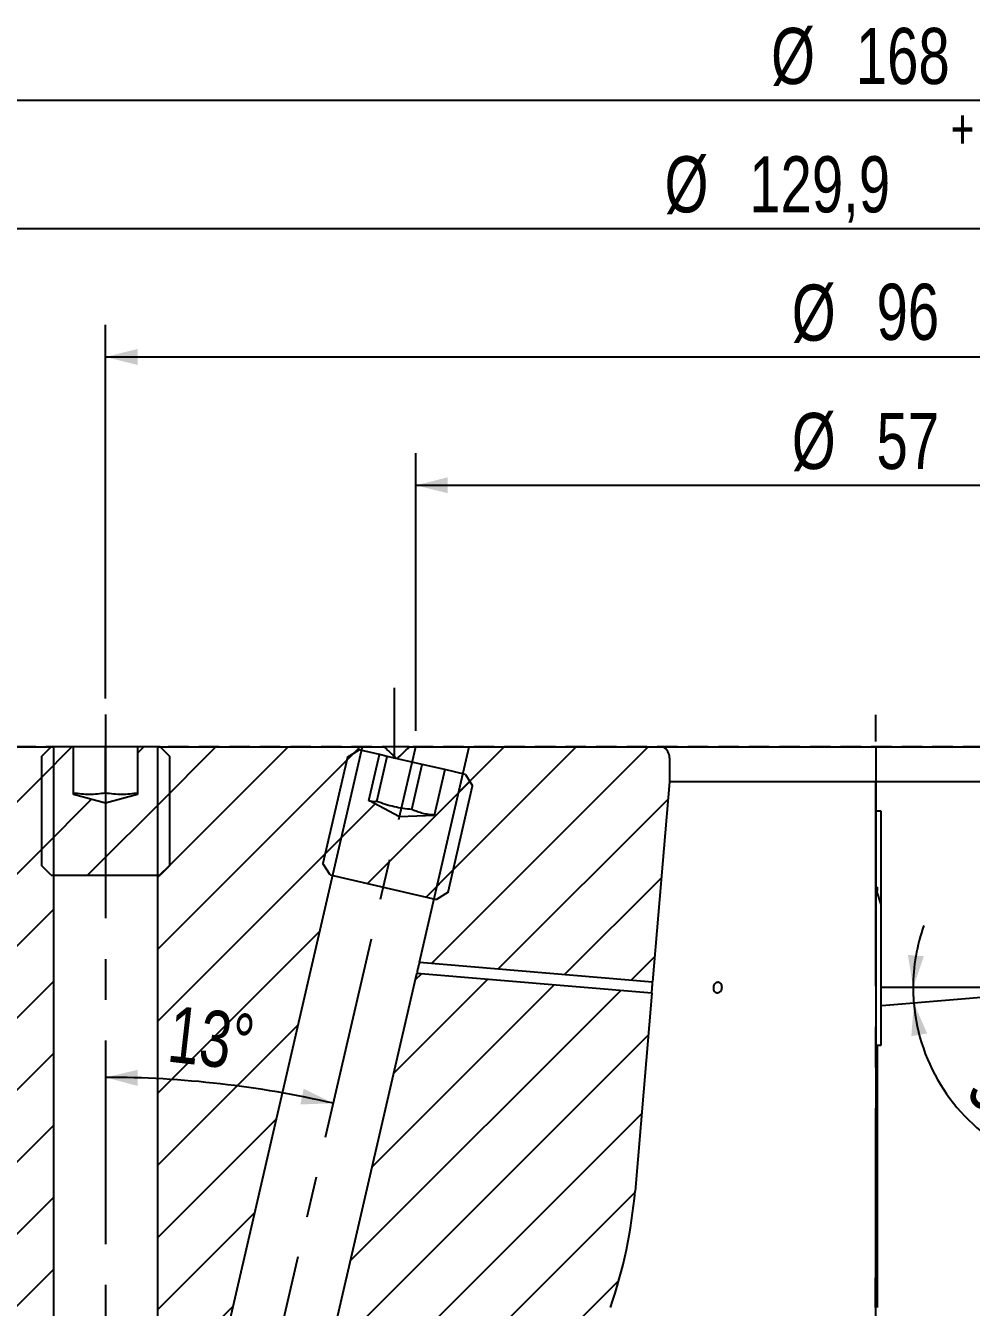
# Model space of a CAD drawing. Header units: millimetres. Extents: x 8 to 862, y 8 to 585.
# Drawn here: x 301.2 to 360.2, y 394.9 to 474.8 of the extents above; entities that cross this region are included whole.
import ezdxf

# ---------------------------------------------------------------- set-up
doc = ezdxf.new("R2010")
doc.units = ezdxf.units.MM
doc.linetypes.add('CENTERX2', pattern=[20.32, 12.7, -2.54, 2.54, -2.54])
doc.linetypes.add('HIDDEN', pattern=[1.905, 1.27, -0.635])
for name, color, linetype in [('CENTERLINE', 4, 'CENTERX2'), ('DIMENSIONS', 2, 'Continuous'), ('HATCH', 3, 'Continuous'), ('HIDDEN', 3, 'HIDDEN')]:
    doc.layers.add(name, color=color, linetype=linetype)
doc.layers.add('OUTLINE', color=7, linetype='Continuous', lineweight=25)
doc.styles.add('SLDTEXTSTYLE0', font='TXT', dxfattribs={"width": 0.75})
doc.dimstyles.new('SLDDIMSTYLE1', dxfattribs={"dimtxt": 3.5, "dimasz": 2, "dimexe": 0, "dimexo": 0.0625, "dimgap": 0.875, "dimtad": 1, "dimdec": 0, "dimrnd": 1e-09, "dimzin": 12, "dimdsep": 46, "dimtxsty": 'SLDTEXTSTYLE0', "dimsah": 1, "dimcen": 0.09, "dimadec": 0, "dimazin": 3, "dimtfac": 1, "dimtdec": 0, "dimtofl": 0, "dimtmove": 0, "dimatfit": 3, "dimfxl": 0, "dimfrac": 2, "dimtolj": 1, "dimtzin": 12, "dimarcsym": 0})
doc.dimstyles.new('SLDDIMSTYLE10', dxfattribs={"dimtxt": 3.5, "dimasz": 2, "dimexe": 0, "dimexo": 0.0625, "dimgap": 0.875, "dimtad": 1, "dimdec": 4, "dimzin": 12, "dimdsep": 46, "dimtxsty": 'SLDTEXTSTYLE0', "dimsah": 1, "dimcen": 0.09, "dimadec": 0, "dimazin": 3, "dimtfac": 1, "dimtdec": 0, "dimtofl": 0, "dimtmove": 0, "dimatfit": 3, "dimfxl": 0, "dimfrac": 2, "dimtolj": 1, "dimtzin": 12, "dimarcsym": 0})
doc.dimstyles.new('SLDDIMSTYLE2', dxfattribs={"dimtxt": 3.5, "dimasz": 2, "dimexe": 0, "dimexo": 0.0625, "dimgap": 0.875, "dimtad": 1, "dimrnd": 1e-09, "dimzin": 12, "dimdsep": 46, "dimtxsty": 'SLDTEXTSTYLE0', "dimsah": 1, "dimcen": 0.09, "dimadec": 0, "dimazin": 3, "dimtfac": 1, "dimtofl": 0, "dimtmove": 0, "dimatfit": 3, "dimfxl": 0, "dimfrac": 2, "dimtolj": 1, "dimtzin": 12, "dimarcsym": 0})
doc.dimstyles.new('SLDDIMSTYLE4', dxfattribs={"dimtxt": 3.5, "dimasz": 2, "dimexe": 0, "dimexo": 0.0625, "dimgap": 0.875, "dimtad": 1, "dimrnd": 1e-09, "dimzin": 12, "dimdsep": 46, "dimtxsty": 'SLDTEXTSTYLE0', "dimsah": 1, "dimcen": 0.09, "dimadec": 0, "dimazin": 3, "dimtol": 1, "dimtp": 0.1, "dimtfac": 1, "dimtofl": 0, "dimtmove": 0, "dimatfit": 3, "dimfxl": 0, "dimfrac": 2, "dimtolj": 1, "dimarcsym": 0})
doc.dimstyles.new('SLDDIMSTYLE8', dxfattribs={"dimtxt": 3.5, "dimasz": 2, "dimexe": 0, "dimexo": 0.0625, "dimgap": 0.875, "dimtad": 1, "dimdec": 4, "dimzin": 12, "dimdsep": 46, "dimtxsty": 'SLDTEXTSTYLE0', "dimsah": 1, "dimcen": 0.09, "dimazin": 3, "dimtfac": 1, "dimtofl": 0, "dimtmove": 0, "dimatfit": 3, "dimfxl": 0, "dimfrac": 2, "dimtolj": 1, "dimtzin": 12, "dimarcsym": 0})

# ---------------------------------------------------------------- blocks, each defined once
blk = doc.blocks.new('_D_1')
at = {"layer": 'DIMENSIONS'}
for p, q in [((325.54, 430.833), (325.54, 448.141)), ((382.878, 430.833), (382.878, 448.141)), ((325.54, 446.141), (382.878, 446.141))]:
    blk.add_line(p, q, dxfattribs=at)
for points in [[(325.54, 446.141), (327.54, 445.641), (327.54, 446.641)], [(382.878, 446.141), (380.878, 446.641), (380.878, 445.641)]]:
    blk.add_solid(points, dxfattribs=at)
at = {"layer": 'DIMENSIONS', "char_height": 3.5, "attachment_point": 1, "style": 'SLDTEXTSTYLE0'}
for s, insert in [('%%c', (348.986, 450.653)), ('57', (354.261, 450.653))]:
    blk.add_mtext(s, dxfattribs=dict(at, insert=insert))
blk = doc.blocks.new('_D_2')
at = {"layer": 'DIMENSIONS'}
for p, q in [((270.209, 427.833), (270.209, 472.141)), ((438.209, 427.833), (438.209, 472.141)), ((270.209, 470.141), (438.209, 470.141))]:
    blk.add_line(p, q, dxfattribs=at)
for points in [[(270.209, 470.141), (272.209, 469.641), (272.209, 470.641)], [(438.209, 470.141), (436.209, 470.641), (436.209, 469.641)]]:
    blk.add_solid(points, dxfattribs=at)
at = {"layer": 'DIMENSIONS', "char_height": 3.5, "attachment_point": 1, "style": 'SLDTEXTSTYLE0'}
for s, insert in [('%%c', (347.693, 474.653)), ('168', (352.967, 474.653))]:
    blk.add_mtext(s, dxfattribs=dict(at, insert=insert))
blk = doc.blocks.new('_D_11')
at = {"layer": 'DIMENSIONS'}
for p, q in [((306.209, 432.851), (306.209, 456.141)), ((402.209, 430.833), (402.209, 456.141)), ((306.209, 454.141), (402.209, 454.141))]:
    blk.add_line(p, q, dxfattribs=at)
for points in [[(306.209, 454.141), (308.209, 453.641), (308.209, 454.641)], [(402.209, 454.141), (400.209, 454.641), (400.209, 453.641)]]:
    blk.add_solid(points, dxfattribs=at)
at = {"layer": 'DIMENSIONS', "char_height": 3.5, "attachment_point": 1, "style": 'SLDTEXTSTYLE0'}
for s, insert in [('%%c', (348.984, 458.653)), ('96', (354.262, 458.706))]:
    blk.add_mtext(s, dxfattribs=dict(at, insert=insert))
blk = doc.blocks.new('_D_12')
at = {"layer": 'DIMENSIONS'}
blk.add_arc((306.209, 346.101), 63.133, 77, 90, dxfattribs=at)
for points in [[(306.209, 409.234), (308.201, 408.702), (308.217, 409.702)], [(320.411, 407.616), (318.56, 408.524), (318.35, 407.546)]]:
    blk.add_solid(points, dxfattribs=at)
at = {"layer": 'DIMENSIONS', "insert": (310.37, 413.709), "char_height": 3.5, "attachment_point": 1, "rotation": 353.5, "style": 'SLDTEXTSTYLE0'}
blk.add_mtext('13°', dxfattribs=at)
blk = doc.blocks.new('_D_19')
at = {"layer": 'DIMENSIONS'}
for p, q in [((361.323, 414.833), (354.545, 414.833)), ((367.143, 414.749), (354.593, 413.691))]:
    blk.add_line(p, q, dxfattribs=at)
for start, end in [(160.49854, 180), (180, 184.81942), (184.81942, 241.41227)]:
    blk.add_arc((368.139, 414.833), 11.595, start, end, dxfattribs=at)
for points in [[(356.545, 414.833), (357.213, 416.783), (356.217, 416.869)], [(356.586, 413.859), (356.43, 411.804), (357.416, 411.972)]]:
    blk.add_solid(points, dxfattribs=at)
at = {"layer": 'DIMENSIONS', "insert": (361.919, 410.779), "char_height": 3.5, "attachment_point": 1, "rotation": 320.54282, "style": 'SLDTEXTSTYLE0'}
blk.add_mtext('5°', dxfattribs=at)
blk = doc.blocks.new('_D_29')
at = {"layer": 'DIMENSIONS'}
for p, q in [((289.259, 411.833), (289.259, 464.141)), ((419.159, 411.833), (419.159, 464.141)), ((289.259, 462.141), (419.159, 462.141))]:
    blk.add_line(p, q, dxfattribs=at)
for points in [[(289.259, 462.141), (291.259, 461.641), (291.259, 462.641)], [(419.159, 462.141), (417.159, 462.641), (417.159, 461.641)]]:
    blk.add_solid(points, dxfattribs=at)
at = {"layer": 'DIMENSIONS', "attachment_point": 1, "style": 'SLDTEXTSTYLE0'}
for s, insert, char_height in [('+', (358.885, 469.609), 2.5), ('0,10', (360.903, 469.609), 2.5), ('%%c', (341.054, 466.653), 3.5), ('129,9', (346.328, 466.653), 3.5), ('0', (360.903, 465.641), 2.5)]:
    blk.add_mtext(s, dxfattribs=dict(at, insert=insert, char_height=char_height))

msp = doc.modelspace()

# ---------------------------------------------------------------- hatches: boundary and pattern name
at = {"layer": 'HATCH'}
h = msp.add_hatch(dxfattribs=at)
h.set_pattern_fill('ANSI31', color=256, angle=3e-322, style=0)
edge = h.paths.add_edge_path(flags=0)
edge.add_line((289.25884, 346.13342), (279.08752, 335.9621))
edge.add_arc((281.20884, 333.84078), 3, 135, 180)
edge.add_line((278.20884, 333.84078), (278.20884, 284.73342))
edge.add_line((278.20884, 284.73342), (284.05884, 284.73342))
edge.add_line((284.05884, 284.73342), (284.05884, 278.53342))
edge.add_line((284.05884, 278.53342), (297.05884, 278.53342))
edge.add_line((297.05884, 278.53342), (299.10177, 275.13342))
edge.add_line((299.10177, 275.13342), (297.05884, 271.73342))
edge.add_line((297.05884, 271.73342), (284.05884, 271.73342))
edge.add_line((284.05884, 271.73342), (284.05884, 204.63342))
edge.add_line((284.05884, 204.63342), (278.20884, 204.63342))
edge.add_line((278.20884, 204.63342), (278.20884, 176.08726))
edge.add_arc((281.20884, 176.08726), 3, 180, 270)
edge.add_line((281.20884, 173.08726), (302.95884, 173.08726))
edge.add_line((302.95884, 173.08726), (302.95884, 429.83342))
edge.add_line((302.95884, 429.83342), (289.25884, 429.83342))
edge.add_line((289.25884, 429.83342), (289.25884, 410.83342))
edge.add_line((289.25884, 410.83342), (289.25884, 346.13342))
h = msp.add_hatch(dxfattribs=at)
h.set_pattern_fill('ANSI31', color=256, style=0)
h.paths.add_polyline_path([(310.20884, 422.43342), (310.20884, 429.23342), (309.60884, 429.83342), (308.20884, 429.83342), (308.20884, 426.86932), (306.20884, 426.33342), (304.20884, 426.86932), (304.20884, 429.83342), (302.80884, 429.83342), (302.20884, 429.23342), (302.20884, 422.43342), (302.80884, 421.83342), (309.60884, 421.83342)], flags=0)
h = msp.add_hatch(dxfattribs=at)
h.set_pattern_fill('ANSI31', color=256, angle=3e-322, style=0)
h.paths.add_polyline_path([(309.45884, 429.83342), (309.45884, 374.62561), (322.20457, 429.83342)], flags=0)
h = msp.add_hatch(dxfattribs=at)
h.set_pattern_fill('ANSI31', color=256, style=0)
h.paths.add_polyline_path([(327.55354, 420.77314), (329.08321, 427.39886), (328.63356, 428.11845), (327.35112, 428.41453), (326.68939, 425.54828), (324.53337, 425.47299), (322.62856, 426.4858), (323.29028, 429.35204), (322.00784, 429.64812), (321.28825, 429.19847), (319.75858, 422.57275), (320.20823, 421.85316), (326.83395, 420.32349)], flags=0)
h = msp.add_hatch(dxfattribs=at)
h.set_pattern_fill('ANSI31', color=256, angle=3e-322, style=0)
edge = h.paths.add_edge_path(flags=0)
edge.add_line((340.96342, 429.83342), (328.87554, 429.83342))
edge.add_line((328.87554, 429.83342), (325.7759, 416.40741))
edge.add_line((325.7759, 416.40741), (340.30774, 415.18218))
edge.add_line((340.30774, 415.18218), (341.35884, 427.64876))
edge.add_line((341.35884, 427.64876), (341.35884, 429.14326))
edge.add_arc((340.55884, 429.14326), 0.8, 0, 59.6203388)
h = msp.add_hatch(dxfattribs=at)
h.set_pattern_fill('ANSI31', color=256, angle=3e-322, style=0)
edge = h.paths.add_edge_path(flags=0)
edge.add_line((340.24893, 414.48466), (325.61682, 415.71834))
edge.add_line((325.61682, 415.71834), (318.92745, 386.7435))
edge.add_line((318.92745, 386.7435), (335.48393, 385.13172))
edge.add_arc((380.47712, 380.14876), 45.26828, 160.9875094, 173.6802919, ccw=False)
edge.add_arc((309.31491, 404.66923), 30, 340.9875094, 355.1805779)
edge.add_line((339.20884, 402.14876), (340.24893, 414.48466))

# ---------------------------------------------------------------- linework, layer by layer
at = {"layer": 'CENTERLINE'}
for p, q in [((324.20884, 429.08342), (324.20884, 433.50991)), ((306.20884, 431.85122), (306.20884, 171.35527)), ((354.20884, 171.08726), (354.20884, 431.83342)), ((306.20884, 346.10073), (325.54005, 429.83342))]:
    msp.add_line(p, q, dxfattribs=at)
at = {"layer": 'HIDDEN'}
msp.add_line((435.20884, 429.83342), (273.20884, 429.83342), dxfattribs=at)
msp.add_line((435.20884, 429.83342), (273.20884, 429.83342), dxfattribs=at)
at = {"layer": 'OUTLINE'}
for p, q in [((289.25884, 429.83342), (302.95884, 429.83342)), ((302.20884, 429.23341), (302.80884, 429.83342)), ((302.20884, 429.23341), (302.20884, 422.43342)), ((304.20884, 429.83342), (302.80884, 429.83342)), ((302.95884, 429.83342), (302.95884, 173.08726)), ((304.20884, 426.86931), (304.20884, 429.83342)), ((306.20884, 429.83342), (304.20884, 429.83342)), ((306.20884, 426.95222), (306.20884, 429.83342)), ((308.20884, 429.83342), (306.20884, 429.83342)), ((309.60884, 429.83342), (308.20884, 429.83342)), ((308.20884, 429.83342), (308.20884, 426.86931)), ((309.45884, 374.62561), (309.45884, 429.83342)), ((322.20457, 429.83342), (309.45884, 374.62561)), ((309.45884, 429.83342), (322.20457, 429.83342)), ((309.60884, 429.83342), (310.20884, 429.23341)), ((310.20884, 422.43342), (310.20884, 429.23341)), ((321.28825, 429.19847), (319.75858, 422.57276)), ((321.28825, 429.19847), (322.00784, 429.64813)), ((323.29028, 429.35204), (322.00784, 429.64813)), ((322.20457, 429.83342), (323.57093, 429.83342)), ((322.62856, 426.4858), (323.29028, 429.35204)), ((323.11813, 426.43481), (323.76625, 429.24216)), ((323.76625, 429.24216), (323.29028, 429.35204)), ((325.13402, 429.83342), (323.57093, 429.83342)), ((325.95251, 428.73743), (323.76625, 429.24216)), ((325.13731, 429.83342), (328.87554, 429.83342)), ((325.7759, 416.40742), (328.87554, 429.83342)), ((328.87554, 429.83342), (340.96342, 429.83342)), ((340.96342, 429.83342), (354.20884, 429.83342)), ((341.35884, 429.14326), (341.35884, 427.64876)), ((354.20884, 429.83342), (354.20884, 429.14326)), ((354.20884, 429.83342), (367.45426, 429.83342)), ((354.20884, 429.14326), (354.20884, 427.64876)), ((325.30438, 425.93006), (325.95251, 428.73743)), ((327.35112, 428.41453), (325.95251, 428.73743)), ((327.35112, 428.41453), (326.68939, 425.54828)), ((328.63356, 428.11845), (327.35112, 428.41453)), ((328.63356, 428.11845), (329.08321, 427.39885)), ((341.35884, 427.64876), (340.30774, 415.18218)), ((354.20884, 427.64876), (341.35884, 427.64876)), ((354.20884, 427.64876), (354.20884, 425.83341)), ((367.05884, 427.64876), (354.20884, 427.64876)), ((354.20884, 427.64876), (354.20884, 404.83342)), ((306.20884, 426.33342), (304.20884, 426.86931)), ((308.20884, 426.86931), (306.20884, 426.33342)), ((327.55354, 420.77314), (329.08321, 427.39885)), ((324.53337, 425.47298), (322.62856, 426.4858)), ((326.68939, 425.54828), (324.53337, 425.47298)), ((354.54384, 425.83341), (354.20884, 425.83341)), ((354.54384, 411.24342), (354.54384, 425.83341)), ((302.80884, 421.83342), (302.20884, 422.43342)), ((310.20884, 422.43342), (309.60884, 421.83342)), ((320.20823, 421.85316), (319.75858, 422.57276)), ((302.80884, 421.83342), (309.60884, 421.83342)), ((320.20823, 421.85316), (326.83395, 420.32349)), ((354.30884, 421.08547), (354.20884, 421.08547)), ((354.30884, 421.08547), (354.30884, 420.83342)), ((327.55354, 420.77314), (326.83395, 420.32349)), ((354.24842, 420.83342), (354.28787, 420.83342)), ((354.54384, 420.01706), (354.28787, 420.83342)), ((354.28787, 420.83342), (354.30884, 420.83342)), ((325.7759, 416.40742), (340.30774, 415.18218)), ((318.92745, 386.7435), (325.61682, 415.71834)), ((340.24893, 414.48466), (325.61682, 415.71834)), ((340.24893, 414.48466), (339.20884, 402.14876)), ((354.30884, 411.24342), (354.30884, 402.14876)), ((354.30884, 411.24342), (354.54384, 411.24342)), ((354.20884, 404.83342), (354.2013, 402.14876)), ((354.20884, 403.15695), (354.20884, 404.83342)), ((354.20884, 398.80529), (354.20884, 403.15695)), ((354.20884, 380.14876), (354.20884, 398.80529))]:
    msp.add_line(p, q, dxfattribs=at)
for centre, radius, start, end in [((340.55884, 429.14326), 0.8, 0, 59.6203388), ((309.31491, 404.66923), 30, 340.9875094, 355.1805779)]:
    msp.add_arc(centre, radius, start, end, dxfattribs=at)
msp.add_ellipse((365.40499, 420.83342), major_axis=(11.19592, -0.27138), ratio=0.26685623, start_param=3.14806088, end_param=3.23217567, dxfattribs=at)
for points, knots in [([(323.57093, 429.83342), (323.63307, 429.77596), (323.75733, 429.66105), (323.95475, 429.47655), (324.14976, 429.29291), (324.28132, 429.1675), (324.34258, 429.10911)], [0, 0, 0, 0, 0.25536133, 0.51073239, 0.77216068, 1, 1, 1, 1]), ([(324.38572, 429.09914), (324.50788, 429.21785), (324.75792, 429.46084), (325.00893, 429.70734), (325.13731, 429.83342)], [0, 0, 0, 0, 0.4885431, 1, 1, 1, 1]), ([(306.20884, 426.95222), (306.04434, 426.92958), (305.71539, 426.88431), (305.21526, 426.86211), (304.71186, 426.8832), (304.37653, 426.92921), (304.20884, 426.95222)], [0, 0, 0, 0, 0.24764624, 0.49520994, 0.74756116, 1, 1, 1, 1]), ([(308.20884, 426.95222), (308.04434, 426.92958), (307.71539, 426.88431), (307.21527, 426.86211), (306.71186, 426.8832), (306.37653, 426.92921), (306.20884, 426.95222)], [0, 0, 0, 0, 0.24764624, 0.49521014, 0.74756116, 1, 1, 1, 1]), ([(323.11813, 426.43481), (323.07489, 426.42666), (322.98843, 426.41036), (322.86324, 426.41041), (322.74243, 426.4327), (322.66651, 426.4681), (322.62856, 426.4858)], [0, 0, 0, 0, 0.24866855, 0.49729683, 0.74864163, 1, 1, 1, 1]), ([(325.30438, 425.93006), (325.11946, 425.94953), (324.7497, 425.98845), (324.198, 426.093), (323.65246, 426.2406), (323.29626, 426.37006), (323.11813, 426.43481)], [0, 0, 0, 0, 0.24764546, 0.49520907, 0.74756072, 1, 1, 1, 1]), ([(326.69729, 425.58252), (326.63346, 425.58625), (326.45188, 425.59684), (326.15557, 425.64428), (325.81156, 425.73204), (325.52842, 425.83299), (325.36138, 425.90536), (325.30438, 425.93006)], [0, 0, 0, 0, 0.132253668, 0.376210234, 0.623900232, 0.871635503, 1, 1, 1, 1]), ([(325.7759, 416.40742), (325.77464, 416.40378), (325.77212, 416.39652), (325.75319, 416.34003), (325.72705, 416.25592), (325.69706, 416.14817), (325.66864, 416.02934), (325.64568, 415.91414), (325.62971, 415.81653), (325.62034, 415.74771), (325.6171, 415.7207), (325.61688, 415.71882), (325.61682, 415.71834)], [0, 0, 0, 0, 0.10459542, 0.20912937, 0.31537169, 0.4243024, 0.53412066, 0.64281895, 0.75000382, 0.85650209, 0.96300894, 1, 1, 1, 1]), ([(340.24893, 414.48466), (340.24906, 414.48592), (340.24945, 414.48941), (340.25295, 414.52155), (340.25933, 414.58232), (340.26762, 414.66484), (340.2781, 414.77782), (340.28812, 414.89716), (340.29657, 415.00931), (340.30282, 415.10171), (340.30665, 415.16369), (340.3077, 415.18155), (340.30773, 415.18212), (340.30774, 415.18218)], [0, 0, 0, 0, 0.06115415, 0.1684586, 0.2358617, 0.34320299, 0.45055096, 0.5578687, 0.66517078, 0.77249339, 0.87984181, 0.98718461, 1, 1, 1, 1]), ([(344.5471, 414.6258), (344.56377, 414.65958), (344.59712, 414.72715), (344.61427, 414.84677), (344.60376, 414.96325), (344.56498, 415.06558), (344.50312, 415.14162), (344.42536, 415.18288), (344.34076, 415.18468), (344.25886, 415.14679), (344.18866, 415.07354), (344.13772, 414.97319), (344.11146, 414.85711), (344.11269, 414.73841), (344.14133, 414.63047), (344.19443, 414.54539), (344.26635, 414.49274), (344.34938, 414.47836), (344.4338, 414.50421), (344.50191, 414.55829), (344.53451, 414.607), (344.5471, 414.6258)], [0, 0, 0, 0, 0.05368037, 0.10736379, 0.16103691, 0.21471128, 0.26840094, 0.32209383, 0.37577472, 0.4294458, 0.48312492, 0.53681601, 0.59050818, 0.64418391, 0.69785432, 0.75153887, 0.80523365, 0.85891921, 0.91259134, 0.96626588, 1, 1, 1, 1]), ([(354.2013, 402.14876), (354.20018, 401.74099), (354.19793, 400.92528), (354.19463, 399.70925), (354.19137, 398.49488), (354.18817, 397.28524), (354.18503, 396.08092), (354.183, 395.29091), (354.18198, 394.89599)], [0, 0, 0, 0, 0.16536002, 0.33079021, 0.49615021, 0.66407574, 0.83207421, 1, 1, 1, 1]), ([(354.30884, 402.14876), (354.30884, 401.89308), (354.30884, 401.38172), (354.30884, 400.61663), (354.30884, 399.85341), (354.30884, 398.9905), (354.30884, 398.03087), (354.30884, 396.97665), (354.30884, 395.92975), (354.30884, 395.24058), (354.30884, 394.89599)], [0, 0, 0, 0, 0.103646725, 0.207293199, 0.31121542, 0.415136828, 0.560968248, 0.706799733, 0.853399463, 1, 1, 1, 1])]:
    msp.add_open_spline(points, degree=3, knots=knots, dxfattribs=at)

# ---------------------------------------------------------------- dimensions: what is measured, and where the dimension line sits
at = {"layer": 'DIMENSIONS'}
for base, p1, p2, dimstyle, picture, middle in [((438.20884, 470.14116), (270.20884, 426.83342), (438.20884, 426.83342), 'SLDDIMSTYLE2', '_D_2', (354.20884, 470.14116)), ((419.15884, 462.14116), (289.25884, 410.83342), (419.15884, 410.83342), 'SLDDIMSTYLE4', '_D_29', (354.20884, 462.14116)), ((402.20884, 454.14116), (306.20884, 431.85122), (402.20884, 429.83342), 'SLDDIMSTYLE2', '_D_11', (354.20884, 454.14116)), ((382.87763, 446.14116), (325.54005, 429.83342), (382.87763, 429.83342), 'SLDDIMSTYLE1', '_D_1', (354.20884, 446.14116))]:
    dim = msp.add_linear_dim(base=base, p1=p1, p2=p2, text='%%c<>', dimstyle=dimstyle, dxfattribs=at)
    dim.commit()
    dim.dimension.update_dxf_attribs({"geometry": picture, "text_midpoint": middle, "dimtype": 160})
for base, line1, line2, dimstyle, picture, middle in [((313.35573, 408.82819), ((306.20884, 346.10073), (325.54005, 429.83342)), ((306.20884, 431.85122), (306.20884, 171.35527)), 'SLDDIMSTYLE8', '_D_12', (313.35573, 408.82819)), ((356.55483, 414.34592), ((362.32257, 414.83342), (368.13935, 414.83342)), ((381.57248, 415.96602), (368.13935, 414.83342)), 'SLDDIMSTYLE10', '_D_19', (360.77085, 405.8811))]:
    dim = msp.add_angular_dim_2l(base=base, line1=line1, line2=line2, dimstyle=dimstyle, dxfattribs=at)
    dim.commit()
    dim.dimension.update_dxf_attribs({"geometry": picture, "text_midpoint": middle, "dimtype": 162})

doc.saveas('drawing.dxf')
